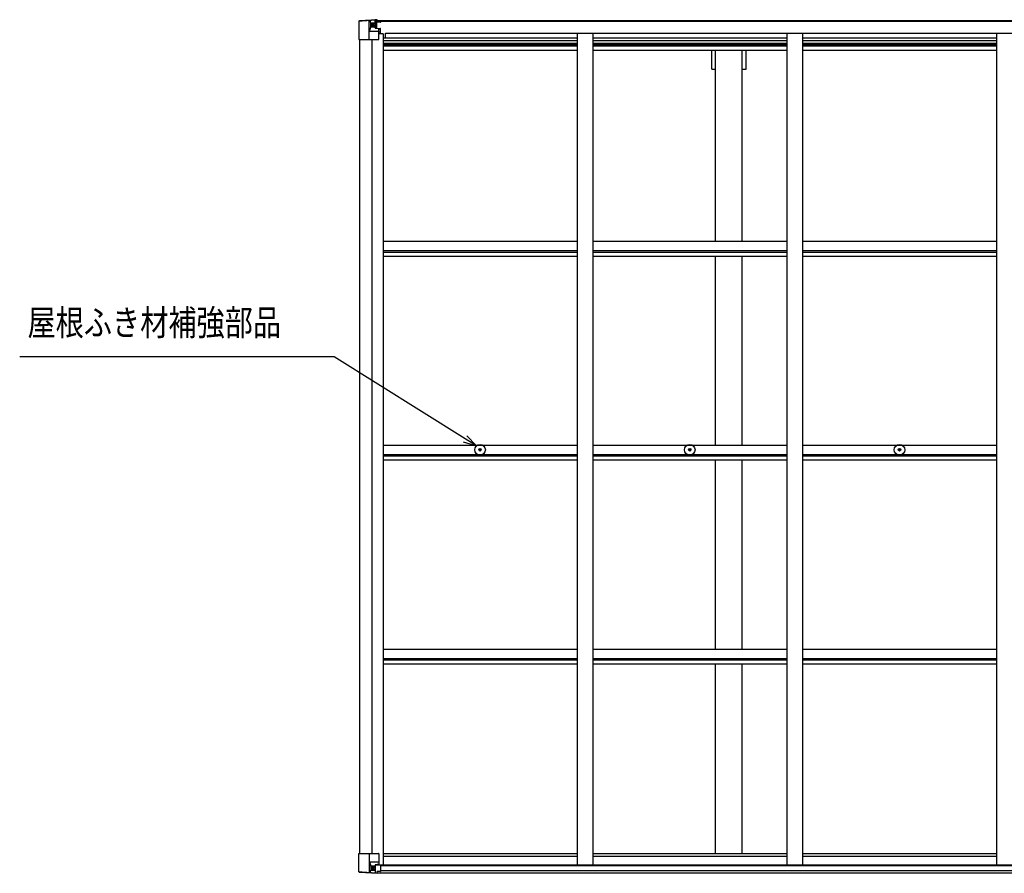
# Model space of a CAD drawing. Units: millimetres, scale not verified. Extents: x -10512 to 10512, y -7425 to 7425.
# Drawn here: x -4438 to -1292, y 799 to 3527 of the extents above; entities that cross this region are included whole.
import ezdxf
from ezdxf.enums import TextEntityAlignment as Align

# ---------------------------------------------------------------- set-up
doc = ezdxf.new("R2010")
doc.units = ezdxf.units.MM
doc.header["$LTSCALE"] = 40
for name, color, linetype in [('0-4_YKK_13', 4, 'Continuous'), ('0-5_YKK_A1', 4, 'Continuous'), ('0-6_YKK_D', 6, 'Continuous')]:
    doc.layers.add(name, color=color, linetype=linetype)
doc.styles.add('ＭＳ ゴシック', font='')
doc.styles.get('ＭＳ ゴシック').set_extended_font_data('MS Gothic')

msp = doc.modelspace()

# ---------------------------------------------------------------- linework, layer by layer
at = {"layer": '0-4_YKK_13'}
for p, q in [((-3353.51, 3523.55), (-3353.51, 3523.55)), ((-3353.51, 3523.51), (-3353.51, 3523.54)), ((-3314.54, 3526.01), (-3352.46, 3523.46)), ((-3321.6, 3524.57), (-3321.61, 3524.5)), ((-3321.61, 3463.92), (-3321.61, 3524.5)), ((-3317.64, 3521.13), (-3320.37, 3524.79)), ((-3302.45, 3526.8), (-3314.45, 3526.02)), ((-3295.95, 3527.32), (-3302.45, 3526.92)), ((-3302.45, 3500.82), (-3302.45, 3526.92)), ((-3302.45, 3526.03), (-3295.95, 3526.43)), ((-3295.95, 3525.5), (-3300.95, 3525.42)), ((-3295.95, 3526.43), (-3295.95, 3527.32)), ((-3295.95, 3525.92), (-3295.95, 3526.43)), ((-3295.95, 3525.92), (-3295.95, 3525.5)), ((-3295.95, 3525.5), (-3295.95, 3524.69)), ((-3290.95, 3525.12), (-3290.95, 3524.69)), ((-3290.65, 3525.12), (-3290.95, 3525.12)), ((-3290.65, 3525.12), (-3288.96, 3524.69)), ((-3354.45, 3522.55), (-3354.45, 3522.51)), ((-3321.06, 3490.8), (-3316.92, 3502.88)), ((-3316.78, 3517.62), (-3314.45, 3517.68)), ((-3316.78, 3504.15), (-3316.78, 3517.62)), ((-3314.45, 3504.12), (-3316.78, 3504.15)), ((-3314.45, 3517.68), (-3302.45, 3517.68)), ((-3314.45, 3504.12), (-3302.45, 3504.12)), ((-3314.45, 3504.12), (-3314.45, 3504.12)), ((-3308.97, 3510.48), (-3308.97, 3509.52)), ((-3303.45, 3517.68), (-3302.45, 3517.68)), ((-3300.95, 3521.21), (-3302.45, 3521.21)), ((-3300.95, 3517.68), (-3302.45, 3517.68)), ((-3300.95, 3504.12), (-3302.45, 3504.12)), ((-3301.62, 3500.56), (-3291.28, 3498.91)), ((-3301.62, 3499.93), (-3301.62, 3500.56)), ((-3291.28, 3498.27), (-3301.62, 3499.93)), ((-3300.45, 3520.85), (-3300.95, 3520.85)), ((-3296.95, 3515.92), (-3300.95, 3515.92)), ((-3296.95, 3507.71), (-3300.95, 3507.71)), ((-3300.84, 3519.55), (-3296.95, 3519.55)), ((-3300.45, 3521.88), (-3300.45, 3519.92)), ((-3292.45, 3521.88), (-3300.45, 3521.88)), ((-3292.45, 3521.85), (-3300.45, 3521.85)), ((-3290.45, 3520.01), (-3300.45, 3519.92)), ((-3300.45, 3519.76), (-3300.45, 3519.92)), ((-3300.45, 3519.92), (-3300.45, 3519.92)), ((-3296.95, 3499.81), (-3296.95, 3519.78)), ((-3291.28, 3498.91), (-3291.28, 3498.27)), ((-3291, 3498.83), (-3286.95, 3498.8)), ((-3290.45, 3521.62), (-3285.45, 3521.62)), ((-3290.45, 3520.01), (-3290.45, 3521.62)), ((-3290.45, 3464.92), (-3290.45, 3498.02)), ((-3285.95, 3498.79), (-3286.95, 3498.8)), ((-3286.95, 3497.06), (-3285.95, 3497.07)), ((-3285.95, 3482.57), (-3285.95, 3498.79)), ((-3285.45, 3522.54), (-3285.45, 3521.62)), ((-3285.45, 3521.62), (-3284.45, 3521.62)), ((-3284.45, 3521.62), (-3284.45, 3522.54)), ((-3284.45, 3521.62), (-3284.45, 3520.05)), ((-3284.45, 3519.94), (-3284.45, 3520.05)), ((-3321.61, 3463.92), (-3291.45, 3463.92)), ((-3321.06, 3490.8), (-3314.45, 3490.59)), ((-3314.45, 3490.59), (-3290.45, 3490.59)), ((-3285.95, 3486.92), (-3290.45, 3486.92)), ((-2969.71, 2153.15), (-2968.6, 2153.17)), ((-2969.71, 2152.15), (-2968.6, 2152.13)), ((-2968.6, 2153.17), (-2968.09, 2153.27)), ((-2968.6, 2152.13), (-2968.09, 2152.03)), ((-2967.99, 2153.79), (-2968.09, 2153.27)), ((-2967.99, 2151.51), (-2968.09, 2152.03)), ((-2967.97, 2154.9), (-2967.99, 2153.79)), ((-2967.97, 2150.41), (-2967.99, 2151.51)), ((-2966.97, 2154.9), (-2966.95, 2153.79)), ((-2966.97, 2150.41), (-2966.95, 2151.51)), ((-2966.95, 2153.79), (-2966.85, 2153.27)), ((-2966.95, 2151.51), (-2966.85, 2152.03)), ((-2966.33, 2153.17), (-2966.85, 2153.27)), ((-2966.33, 2152.13), (-2966.85, 2152.03)), ((-2965.22, 2153.15), (-2966.33, 2153.17)), ((-2965.22, 2152.15), (-2966.33, 2152.13)), ((-2299.71, 2153.15), (-2298.6, 2153.17)), ((-2299.71, 2152.15), (-2298.6, 2152.13)), ((-2298.6, 2153.17), (-2298.09, 2153.27)), ((-2298.6, 2152.13), (-2298.09, 2152.03)), ((-2297.99, 2153.79), (-2298.09, 2153.27)), ((-2297.99, 2151.51), (-2298.09, 2152.03)), ((-2297.97, 2154.9), (-2297.99, 2153.79)), ((-2297.97, 2150.41), (-2297.99, 2151.51)), ((-2296.97, 2154.9), (-2296.95, 2153.79)), ((-2296.97, 2150.41), (-2296.95, 2151.51)), ((-2296.95, 2153.79), (-2296.85, 2153.27)), ((-2296.95, 2151.51), (-2296.85, 2152.03)), ((-2296.33, 2153.17), (-2296.85, 2153.27)), ((-2296.33, 2152.13), (-2296.85, 2152.03)), ((-2295.22, 2153.15), (-2296.33, 2153.17)), ((-2295.22, 2152.15), (-2296.33, 2152.13)), ((-1629.71, 2153.15), (-1628.6, 2153.17)), ((-1629.71, 2152.15), (-1628.6, 2152.13)), ((-1628.6, 2153.17), (-1628.09, 2153.27)), ((-1628.6, 2152.13), (-1628.09, 2152.03)), ((-1627.99, 2153.79), (-1628.09, 2153.27)), ((-1627.99, 2151.51), (-1628.09, 2152.03)), ((-1627.97, 2154.9), (-1627.99, 2153.79)), ((-1627.97, 2150.41), (-1627.99, 2151.51)), ((-1626.97, 2154.9), (-1626.95, 2153.79)), ((-1626.97, 2150.41), (-1626.95, 2151.51)), ((-1626.95, 2153.79), (-1626.85, 2153.27)), ((-1626.95, 2151.51), (-1626.85, 2152.03)), ((-1626.33, 2153.17), (-1626.85, 2153.27)), ((-1626.33, 2152.13), (-1626.85, 2152.03)), ((-1625.22, 2153.15), (-1626.33, 2153.17)), ((-1625.22, 2152.15), (-1626.33, 2152.13)), ((-3354.45, 862.28), (-3291.45, 862.28)), ((-3354.45, 803.9), (-3354.45, 862.28)), ((-3321.61, 862.28), (-3321.61, 801.69)), ((-3290.45, 861.28), (-3290.45, 828.18)), ((-3321.06, 835.39), (-3314.45, 835.61)), ((-3321.06, 835.39), (-3316.92, 823.31)), ((-3314.45, 822.08), (-3316.78, 822.05)), ((-3316.78, 822.05), (-3316.78, 808.57)), ((-3314.45, 835.61), (-3290.45, 835.61)), ((-3314.45, 822.08), (-3314.45, 822.08)), ((-3302.45, 822.08), (-3314.45, 822.08)), ((-3302.45, 826.06), (-3295.95, 826.06)), ((-3302.45, 826.06), (-3302.45, 799.28)), ((-3291.28, 827.92), (-3301.62, 826.27)), ((-3301.62, 826.27), (-3301.62, 826.06)), ((-3298.93, 826.06), (-3291.28, 827.29)), ((-3295.95, 826.06), (-3286.95, 826.03)), ((-3291.28, 827.29), (-3291.28, 827.92)), ((-3285.95, 825.12), (-3285.95, 804.97)), ((-3353.51, 802.94), (-3353.51, 802.89)), ((-3314.54, 800.18), (-3352.46, 802.98)), ((-3321.6, 801.62), (-3321.61, 801.69)), ((-3317.64, 805.07), (-3320.37, 801.4)), ((-3316.78, 808.57), (-3314.45, 808.52)), ((-3314.45, 808.52), (-3302.45, 808.52)), ((-3302.45, 799.39), (-3314.45, 800.17)), ((-3309.93, 815.72), (-3309.93, 816.68)), ((-3295.95, 798.88), (-3295.95, 804.82)), ((-3286.95, 804.25), (-3295.95, 804.2))]:
    msp.add_line(p, q, dxfattribs=at)
for points in [[(-3353.51, 3523.55), (-3314.45, 3526.18), (-3302.45, 3526.92)], [(-3295.95, 3525.92), (-3300.95, 3525.92), (-3300.95, 3500.45)], [(-3354.45, 3522.51), (-3354.45, 3463.92), (-3321.61, 3463.92)], [(-3310.89, 3511.44), (-3311.85, 3511.44), (-3311.85, 3512.4), (-3310.89, 3512.4)], [(-3309.93, 3513.36), (-3309.93, 3514.32), (-3308.97, 3514.32), (-3308.97, 3513.36)], [(-3308.97, 3509.52), (-3309.93, 3509.52), (-3309.93, 3510.48)], [(-3308.01, 3512.4), (-3307.05, 3512.4), (-3307.05, 3511.44), (-3308.01, 3511.44)], [(-3300.45, 3520.85), (-3292.45, 3520.85), (-3292.45, 3522.54)], [(-3285.45, 3519.89), (-3300.45, 3519.76), (-3300.45, 3519.76)], [(-3290.45, 3520.01), (-3290.45, 3520), (-3284.45, 3520.05)], [(-3286.95, 3498.8), (-3286.95, 3497.06), (-3290.45, 3497.04)], [(-3353.51, 802.89), (-3314.45, 800.01), (-3295.95, 798.88)], [(-3310.89, 813.8), (-3311.85, 813.8), (-3311.85, 814.76), (-3310.89, 814.76)], [(-3309.93, 816.68), (-3308.97, 816.68), (-3308.97, 815.72)], [(-3308.97, 812.84), (-3308.97, 811.88), (-3309.93, 811.88), (-3309.93, 812.84)], [(-3308.01, 814.76), (-3307.05, 814.76), (-3307.05, 813.8), (-3308.01, 813.8)], [(-3285.95, 804.97), (-3285.96, 804.86), (-3295.95, 804.82)]]:
    msp.add_lwpolyline(points, dxfattribs=at)
for centre, radius in [((-3309.45, 3511.92), 5.3), ((-2967.47, 2152.65), 17), ((-2967.47, 2152.65), 4), ((-2297.47, 2152.65), 17), ((-2297.47, 2152.65), 4), ((-1627.47, 2152.65), 17), ((-1627.47, 2152.65), 4), ((-3309.45, 814.28), 5.3)]:
    msp.add_circle(centre, radius, dxfattribs=at)
for centre, radius, start, end in [((-3353.45, 3522.55), 0.999, 93.4424, 179.95083), ((-3353.45, 3522.55), 1, 93.50017, 180.00079), ((-3353.45, 3522.51), 0.999, 93.4424, 179.95083), ((-3839.87, 10922.33), 7414.9, 273.76893, 274.01132), ((-3320.32, 3524.63), 1.28, 131.17831, 182.45895), ((-3310.89, 3513.36), 0.96, 270, 0), ((-3310.89, 3510.48), 0.96, 0, 90), ((-3308.01, 3513.36), 0.96, 180, 270), ((-3308.01, 3510.48), 0.96, 90, 180), ((-3301.51, 3501.49), 0.937, 182.32209, 263.26766), ((-3301.51, 3500.86), 0.937, 182.32209, 263.26766), ((-3300.45, 3522.38), 0.5, 179.99802, 269.99691), ((-3300.45, 3522.35), 0.5, 180.00109, 270.00109), ((-3300.45, 3519.42), 0.5, 90.52895, 180.04464), ((-3300.44, 3519.25), 0.513, 91.88028, 181.04707), ((-3291.39, 3497.98), 0.937, 2.32209, 83.26766), ((-3291.39, 3497.34), 0.937, 2.32209, 83.26766), ((-3285.31, 3527.58), 7.69, 268.96999, 276.43426), ((-3291.45, 3464.92), 1, 270, 0), ((-2967.47, 2152.65), 2.3, 167.44414, 192.55586), ((-2967.47, 2152.65), 2.3, 77.44414, 102.55586), ((-2967.47, 2152.65), 2.3, 257.44414, 282.55586), ((-2967.47, 2152.65), 2.3, 347.44414, 12.55586), ((-2297.47, 2152.65), 2.3, 167.44414, 192.55586), ((-2297.47, 2152.65), 2.3, 77.44414, 102.55586), ((-2297.47, 2152.65), 2.3, 257.44414, 282.55586), ((-2297.47, 2152.65), 2.3, 347.44414, 12.55586), ((-1627.47, 2152.65), 2.3, 167.44414, 192.55586), ((-1627.47, 2152.65), 2.3, 77.44414, 102.55586), ((-1627.47, 2152.65), 2.3, 257.44414, 282.55586), ((-1627.47, 2152.65), 2.3, 347.44414, 12.55586), ((-3291.45, 861.28), 1, 0, 90), ((-3301.51, 825.34), 0.937, 96.73234, 129.06602), ((-3291.39, 828.85), 0.937, 276.73234, 357.67791), ((-3291.39, 828.22), 0.937, 276.73234, 357.67791), ((-3353.45, 803.94), 0.999, 180.04917, 266.5576), ((-3353.45, 803.9), 0.999, 180.04917, 266.5576), ((-3353.45, 803.89), 1, 179.99921, 266.49983), ((-3899.22, -6600.24), 7423.38, 85.53388, 85.77613), ((-3320.32, 801.57), 1.28, 177.54105, 228.82169), ((-3310.89, 815.72), 0.96, 270, 0), ((-3310.89, 812.84), 0.96, 0, 90), ((-3308.01, 815.72), 0.96, 180, 270), ((-3308.01, 812.84), 0.96, 90, 180)]:
    msp.add_arc(centre, radius, start, end, dxfattribs=at)
for centre, major_axis, ratio, start_param, end_param in [((-3152.51, 3535.86), (201, 12.36), 0.060933, 3.1373463, 3.1378449), ((-3351.51, 3523.63), (2, 0.12), 0.060933, 3.1378449, 4.2119296), ((-3321.32, 3522.61), (-0.02, 3), 0.466854, 5.5234897, 6.1575023), ((-3319.65, 3517.54), (0.03, 5), 0.573921, 4.7320603, 5.5159136), ((-3318.19, 3504.17), (0, 3), 0.468246, 4.2703918, 4.7058971), ((-3396.2, 3517.68), (81.75, 0), 0.061163, 0, 0.0007725), ((-3320.34, 3493.15), (0.85, 2.32), 0.403757, 2.3087461, 3.2744049), ((-3320.34, 833.05), (0.85, -2.32), 0.403757, 3.0087805, 3.9744392), ((-3318.19, 822.02), (0, -3), 0.468246, 1.5772882, 2.0127935), ((-3286.95, 825.12), (1, -0.021), 0.906239, 0.0187047, 1.589501), ((-3351.51, 802.82), (2, -0.12), 0.060933, 2.0712557, 3.1453404), ((-3152.51, 790.58), (201, -12.36), 0.060933, 3.1453404, 3.145839), ((-3321.32, 803.58), (-0.02, -3), 0.466854, 0.125683, 0.7596956), ((-3319.65, 808.65), (0.03, -5), 0.573921, 0.7672717, 1.551125), ((-3396.2, 808.52), (81.75, 0), 0.061163, 6.2824128, 6.2831853), ((-3286.95, 804.96), (1, 0.012), 0.707053, 4.7036637, 6.124411)]:
    msp.add_ellipse(centre, major_axis=major_axis, ratio=ratio, start_param=start_param, end_param=end_param, dxfattribs=at)
at = {"layer": '0-5_YKK_A1'}
for p, q in [((-3300.95, 3524.69), (2056.05, 3524.69)), ((-3300.95, 3522.54), (2056.05, 3522.54)), ((-3352.45, 3463.92), (-3352.45, 862.28)), ((-3312.75, 3463.92), (-3312.75, 862.28)), ((-3277.45, 3482.57), (-3290.45, 3482.57)), ((-3277.45, 3482.57), (-3277.45, 826.26)), ((-3277.45, 3468.89), (-2657.45, 3468.89)), ((-3269.95, 3468.89), (-3269.95, 3484.4)), ((-3269.95, 3484.4), (2025.05, 3484.4)), ((-2657.45, 3484.39), (-2657.45, 825.47)), ((-2607.45, 3484.39), (-2607.45, 825.47)), ((-2607.45, 3468.89), (-1987.45, 3468.89)), ((-1987.45, 3484.39), (-1987.45, 825.47)), ((-1937.45, 3484.39), (-1937.45, 825.47)), ((-1937.45, 3468.89), (-1317.45, 3468.89)), ((-1317.45, 3484.39), (-1317.45, 825.47)), ((-3277.45, 3460.49), (-2657.45, 3460.49)), ((-3277.45, 3452.29), (-2657.45, 3452.29)), ((-3277.45, 3448.37), (-2657.45, 3448.37)), ((-3277.45, 3443.29), (-2657.45, 3443.29)), ((-3277.45, 3430.28), (-2657.45, 3430.28)), ((-2607.45, 3460.49), (-1987.45, 3460.49)), ((-2607.45, 3452.29), (-1987.45, 3452.29)), ((-2607.45, 3448.37), (-1987.45, 3448.37)), ((-2607.45, 3443.29), (-1987.45, 3443.29)), ((-2607.45, 3430.28), (-1987.45, 3430.28)), ((-2227.45, 3368.69), (-2227.45, 3429.09)), ((-2214.95, 2818.83), (-2214.95, 3429.09)), ((-2129.95, 2818.83), (-2129.95, 3429.09)), ((-2117.45, 3368.69), (-2117.45, 3429.09)), ((-1937.45, 3460.49), (-1317.45, 3460.49)), ((-1937.45, 3452.29), (-1317.45, 3452.29)), ((-1937.45, 3448.37), (-1317.45, 3448.37)), ((-1937.45, 3443.29), (-1317.45, 3443.29)), ((-1937.45, 3430.28), (-1317.45, 3430.28)), ((-2227.45, 3368.69), (-2214.95, 3368.69)), ((-2129.95, 3368.69), (-2117.45, 3368.69)), ((-3277.45, 2818.96), (-2657.48, 2818.96)), ((-2607.45, 2818.96), (-1987.48, 2818.96)), ((-1937.45, 2818.96), (-1317.48, 2818.96)), ((-3277.45, 2789.22), (-2657.48, 2789.22)), ((-3277.45, 2784.67), (-2657.48, 2784.67)), ((-3277.45, 2771.66), (-2657.48, 2771.66)), ((-2607.45, 2789.22), (-1987.48, 2789.22)), ((-2607.45, 2784.67), (-1987.48, 2784.67)), ((-2607.45, 2771.66), (-1987.48, 2771.66)), ((-2214.95, 2167.17), (-2214.95, 2770.47)), ((-2129.95, 2167.17), (-2129.95, 2770.47)), ((-1937.45, 2789.22), (-1317.48, 2789.22)), ((-1937.45, 2784.67), (-1317.48, 2784.67)), ((-1937.45, 2771.66), (-1317.48, 2771.66)), ((-3277.45, 2167.3), (-2657.48, 2167.3)), ((-2607.45, 2167.3), (-1987.48, 2167.3)), ((-1937.45, 2167.3), (-1317.48, 2167.3)), ((-3277.45, 2137.56), (-2657.48, 2137.56)), ((-3277.45, 2133.01), (-2657.48, 2133.01)), ((-3277.45, 2120), (-2657.48, 2120)), ((-2607.45, 2137.56), (-1987.48, 2137.56)), ((-2607.45, 2133.01), (-1987.48, 2133.01)), ((-2607.45, 2120), (-1987.48, 2120)), ((-2214.95, 1515.51), (-2214.95, 2118.81)), ((-2129.95, 1515.51), (-2129.95, 2118.81)), ((-1937.45, 2137.56), (-1317.48, 2137.56)), ((-1937.45, 2133.01), (-1317.48, 2133.01)), ((-1937.45, 2120), (-1317.48, 2120)), ((-3277.45, 1515.64), (-2657.48, 1515.64)), ((-2607.45, 1515.64), (-1987.48, 1515.64)), ((-1937.45, 1515.64), (-1317.48, 1515.64)), ((-3277.45, 1485.9), (-2657.48, 1485.9)), ((-3277.45, 1481.35), (-2657.48, 1481.35)), ((-2607.45, 1485.9), (-1987.48, 1485.9)), ((-2607.45, 1481.35), (-1987.48, 1481.35)), ((-1937.45, 1485.9), (-1317.48, 1485.9)), ((-1937.45, 1481.35), (-1317.48, 1481.35)), ((-3277.45, 1468.34), (-2657.48, 1468.34)), ((-2607.45, 1468.34), (-1987.48, 1468.34)), ((-2214.95, 863.23), (-2214.95, 1467.15)), ((-2129.95, 863.23), (-2129.95, 1467.15)), ((-1937.45, 1468.34), (-1317.48, 1468.34)), ((-3277.45, 862.43), (-2657.45, 862.43)), ((-3277.45, 854.08), (-2657.45, 854.08)), ((-2607.45, 862.43), (-1987.45, 862.43)), ((-2607.45, 854.08), (-1987.45, 854.08)), ((-1937.45, 862.43), (-1317.45, 862.43)), ((-1937.45, 854.08), (-1317.45, 854.08)), ((-3297.71, 826.26), (2052.81, 826.26)), ((-3285.95, 823.99), (2041.05, 823.99)), ((-3295.95, 800.48), (2051.05, 800.48)), ((-3285.95, 808.38), (2041.05, 808.38))]:
    msp.add_line(p, q, dxfattribs=at)
at = {"layer": '0-6_YKK_D'}
for points in [[(-2979.3, 2164.86), (-3015.31, 2187.43), (-3433.89, 2449.83), (-4438.4, 2449.83)], [(-3021.35, 2177.78), (-2979.3, 2164.86), (-3009.26, 2197.08)]]:
    msp.add_lwpolyline(points, dxfattribs=at)

# ---------------------------------------------------------------- texts
at = {"layer": '0-6_YKK_D', "style": 'ＭＳ ゴシック', "width": 0.8}
msp.add_text('屋根ふき材補強部品', height=82.48, dxfattribs=at).set_placement((-4413.43, 2493.25), align=Align.BOTTOM_LEFT)

doc.saveas('drawing.dxf')
